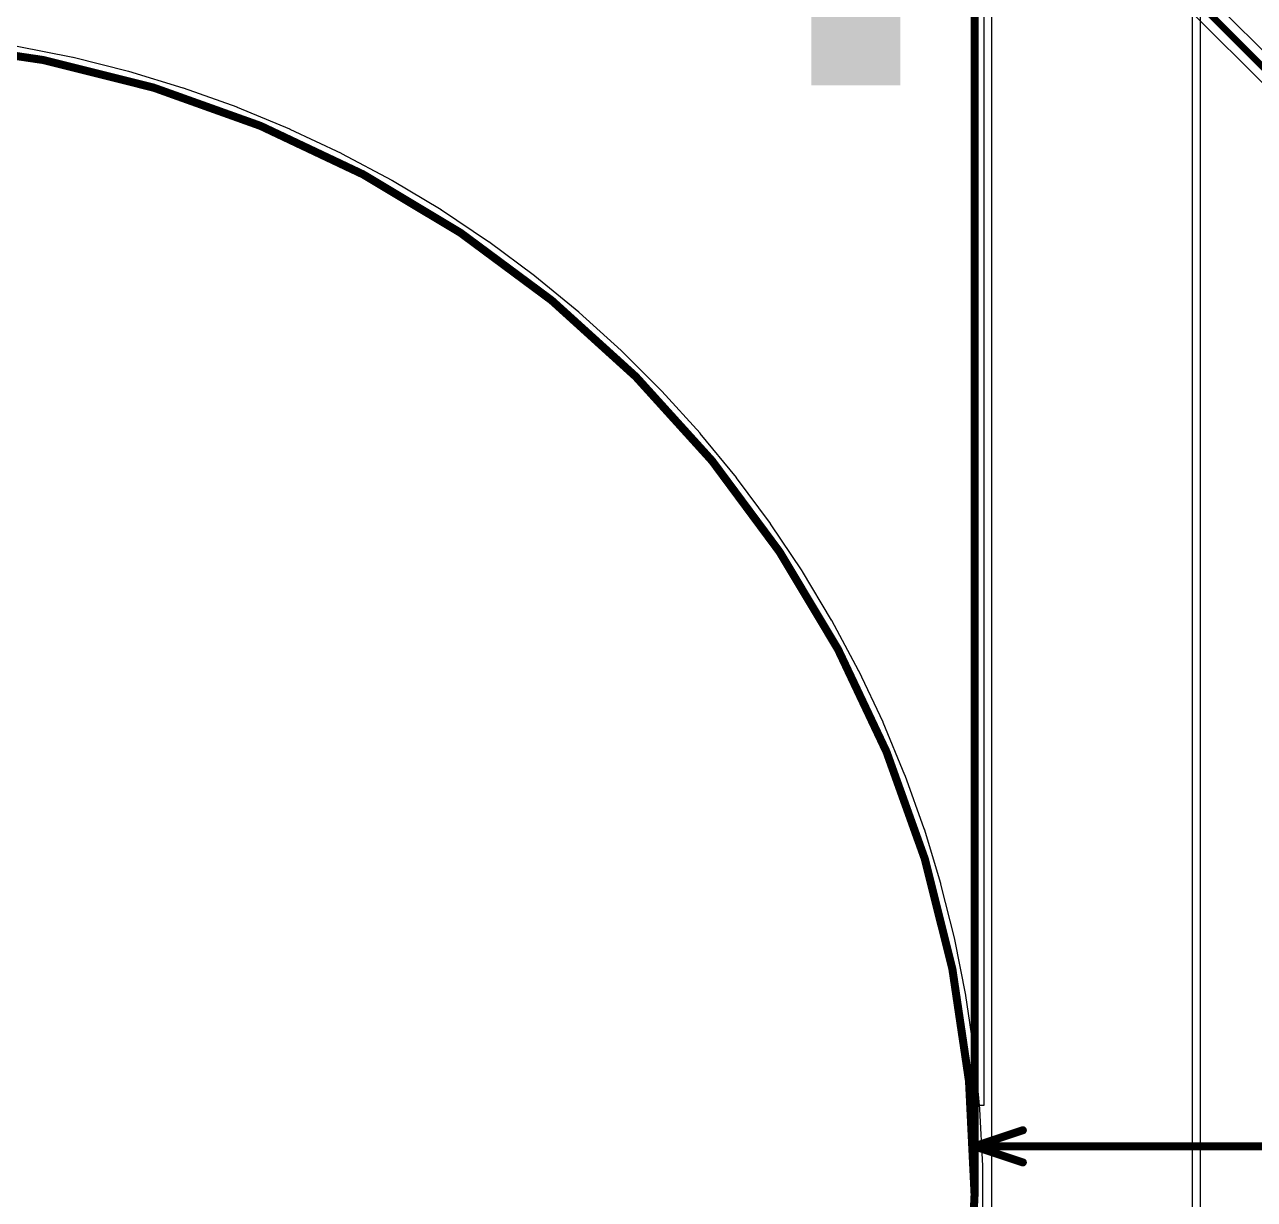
# Model space of a CAD drawing. Header units: inches. Extents: x -89 to 427, y -87 to 99.
# Drawn here: x 6.53 to 45.35, y -0.15 to 36.93 of the extents above; entities that cross this region are included whole.
import ezdxf

# ---------------------------------------------------------------- set-up
doc = ezdxf.new("R2010")
doc.units = ezdxf.units.IN
for name, color, linetype in [('Board_Outline', 56, 'Continuous'), ('Bottom Layer', 5, 'Continuous'), ('Dimension', 6, 'Continuous'), ('Multi-Layer', 9, 'Continuous'), ('Top Layer', 1, 'Continuous'), ('Top Paste', 8, 'Continuous'), ('Top Solder', 216, 'Continuous')]:
    doc.layers.add(name, color=color, linetype=linetype)

msp = doc.modelspace()

# ---------------------------------------------------------------- hatches: boundary and pattern name
at = {"layer": 'Top Layer'}
msp.add_hatch(color=1, dxfattribs=at).paths.add_polyline_path([(34.066, 43.613), (34.066, 35.113), (31.466, 35.113), (31.466, 43.613)])
at = {"layer": 'Top Paste'}
msp.add_hatch(color=8, dxfattribs=at).paths.add_polyline_path([(34.066, 43.613), (34.066, 35.113), (31.466, 35.113), (31.466, 43.613)])
at = {"layer": 'Top Solder'}
msp.add_hatch(color=216, dxfattribs=at).paths.add_polyline_path([(34.168, 43.715), (34.168, 35.012), (31.364, 35.012), (31.364, 43.715)])

# ---------------------------------------------------------------- linework, layer by layer
at = {"layer": 'Board_Outline'}
for points in [[(87.312, 0, 0.254, 0.254, 1), (-87.312, 0, 0.254, 0.254, 1)], [(36.513, 0, 0.254, 0.254, 1), (-36.513, 0, 0.254, 0.254, 1)], [(36.449, 0, 0.127, 0.127, 1), (36.576, 0, 0.127, 0.127, 1)]]:
    msp.add_lwpolyline(points, format="xyseb", close=True, dxfattribs=at)
at = {"layer": 'Bottom Layer'}
for p, q in [((74.896, 6.819), (37.669, 44.046)), ((37.009, 43.681), (74.383, 6.306)), ((8.053, 35.89), (6.295, 36.24)), ((8.059, 35.888), (8.053, 35.89)), ((8.065, 35.887), (8.059, 35.888)), ((9.804, 35.452), (8.065, 35.887)), ((9.81, 35.449), (9.804, 35.452)), ((9.816, 35.448), (9.81, 35.449)), ((11.532, 34.928), (9.816, 35.448)), ((11.538, 34.925), (11.532, 34.928)), ((11.544, 34.924), (11.538, 34.925)), ((13.232, 34.32), (11.544, 34.924)), ((13.237, 34.317), (13.232, 34.32)), ((13.244, 34.315), (13.237, 34.317)), ((14.9, 33.629), (13.244, 34.315)), ((14.905, 33.626), (14.9, 33.629)), ((14.912, 33.624), (14.905, 33.626)), ((16.532, 32.858), (14.912, 33.624)), ((16.537, 32.854), (16.532, 32.858)), ((16.543, 32.852), (16.537, 32.854)), ((18.124, 32.007), (16.543, 32.852)), ((18.129, 32.003), (18.124, 32.007)), ((18.136, 32.001), (18.129, 32.003)), ((19.673, 31.079), (18.136, 32.001)), ((19.678, 31.075), (19.673, 31.079)), ((19.684, 31.072), (19.678, 31.075)), ((21.174, 30.076), (19.684, 31.072)), ((21.179, 30.072), (21.174, 30.076)), ((21.185, 30.069), (21.179, 30.072)), ((22.625, 29.001), (21.185, 30.069)), ((22.629, 28.996), (22.625, 29.001)), ((22.635, 28.993), (22.629, 28.996)), ((24.02, 27.856), (22.635, 28.993)), ((24.025, 27.851), (24.02, 27.856)), ((24.03, 27.848), (24.025, 27.851)), ((25.358, 26.644), (24.03, 27.848)), ((25.362, 26.639), (25.358, 26.644)), ((25.368, 26.635), (25.362, 26.639)), ((26.635, 25.368), (25.368, 26.635)), ((26.639, 25.362), (26.635, 25.368)), ((26.644, 25.358), (26.639, 25.362)), ((27.848, 24.03), (26.644, 25.358)), ((27.851, 24.025), (27.848, 24.03)), ((27.856, 24.02), (27.851, 24.025)), ((28.993, 22.635), (27.856, 24.02)), ((28.996, 22.629), (28.993, 22.635)), ((29.001, 22.625), (28.996, 22.629)), ((30.069, 21.185), (29.001, 22.625)), ((30.072, 21.179), (30.069, 21.185)), ((30.076, 21.174), (30.072, 21.179)), ((31.072, 19.684), (30.076, 21.174)), ((31.075, 19.678), (31.072, 19.684)), ((31.079, 19.673), (31.075, 19.678)), ((32.001, 18.136), (31.079, 19.673)), ((32.003, 18.129), (32.001, 18.136)), ((32.007, 18.124), (32.003, 18.129)), ((32.852, 16.543), (32.007, 18.124)), ((32.854, 16.537), (32.852, 16.543)), ((32.858, 16.532), (32.854, 16.537)), ((33.624, 14.912), (32.858, 16.532)), ((33.626, 14.905), (33.624, 14.912)), ((33.629, 14.9), (33.626, 14.905)), ((34.315, 13.244), (33.629, 14.9)), ((34.317, 13.237), (34.315, 13.244)), ((34.32, 13.232), (34.317, 13.237)), ((34.924, 11.544), (34.32, 13.232)), ((34.925, 11.538), (34.924, 11.544)), ((34.928, 11.532), (34.925, 11.538)), ((35.448, 9.816), (34.928, 11.532)), ((35.449, 9.81), (35.448, 9.816)), ((35.452, 9.804), (35.449, 9.81)), ((35.887, 8.065), (35.452, 9.804)), ((35.888, 8.059), (35.887, 8.065)), ((35.89, 8.053), (35.888, 8.059)), ((36.24, 6.295), (35.89, 8.053)), ((36.24, 6.288), (36.24, 6.295)), ((36.242, 6.282), (36.24, 6.288)), ((36.505, 4.509), (36.242, 6.282)), ((36.505, 4.502), (36.505, 4.509)), ((36.507, 4.496), (36.505, 4.502)), ((36.682, 2.712), (36.507, 4.496)), ((36.682, 2.706), (36.682, 2.712)), ((36.683, 2.7), (36.682, 2.706)), ((36.771, 0.909), (36.683, 2.7)), ((36.77, 0.903), (36.771, 0.909)), ((36.771, 0.896), (36.77, 0.903)), ((36.771, 0), (36.771, 0.896)), ((36.771, -0.896), (36.771, 0))]:
    msp.add_line(p, q, dxfattribs=at)
msp.add_lwpolyline([(37.159, 44.044, 0.203, 0.203, 0), (75.72, 5.483, 0.203, 0.203, 0)], format="xyseb", dxfattribs=at)
at = {"layer": 'Dimension'}
for points in [[(36.513, 0.381, 0.254, 0.254, 0), (36.513, 92.685, 0.254, 0.254, 0)], [(36.513, 1.524, 0.254, 0.254, 0), (38.036, 2.032, 0.254, 0.254, 0)], [(36.513, 0, 0.254, 0.254, 0), (36.513, 1.778, 0.254, 0.254, 0)], [(36.513, 1.524, 0.254, 0.254, 0), (38.036, 1.016, 0.254, 0.254, 0)], [(36.513, 1.524, 0.254, 0.254, 0), (55.133, 1.524, 0.254, 0.254, 0)]]:
    msp.add_lwpolyline(points, format="xyseb", dxfattribs=at)
for points in [[(37.973, 2.032, 0.127, 0.127, 1), (38.1, 2.032, 0.127, 0.127, 1)], [(36.449, 1.778, 0.127, 0.127, 1), (36.576, 1.778, 0.127, 0.127, 1)], [(36.449, 1.524, 0.127, 0.127, 1), (36.576, 1.524, 0.127, 0.127, 1)], [(36.449, 1.524, 0.127, 0.127, 1), (36.576, 1.524, 0.127, 0.127, 1)], [(36.449, 1.524, 0.127, 0.127, 1), (36.576, 1.524, 0.127, 0.127, 1)], [(37.973, 1.016, 0.127, 0.127, 1), (38.1, 1.016, 0.127, 0.127, 1)], [(36.449, 0.381, 0.127, 0.127, 1), (36.576, 0.381, 0.127, 0.127, 1)], [(36.449, 0, 0.127, 0.127, 1), (36.576, 0, 0.127, 0.127, 1)]]:
    msp.add_lwpolyline(points, format="xyseb", close=True, dxfattribs=at)
at = {"layer": 'Multi-Layer'}
for p, q in [((8.002, 35.636), (6.244, 35.986)), ((9.741, 35.2), (8.002, 35.636)), ((11.457, 34.68), (9.741, 35.2)), ((13.145, 34.076), (11.457, 34.68)), ((14.801, 33.39), (13.145, 34.076)), ((16.421, 32.624), (14.801, 33.39)), ((18.002, 31.779), (16.421, 32.624)), ((19.54, 30.857), (18.002, 31.779)), ((21.031, 29.861), (19.54, 30.857)), ((22.47, 28.793), (21.031, 29.861)), ((23.856, 27.656), (22.47, 28.793)), ((25.184, 26.452), (23.856, 27.656)), ((26.452, 25.184), (25.184, 26.452)), ((27.656, 23.856), (26.452, 25.184)), ((28.793, 22.47), (27.656, 23.856)), ((29.861, 21.031), (28.793, 22.47)), ((30.857, 19.54), (29.861, 21.031)), ((31.779, 18.002), (30.857, 19.54)), ((32.624, 16.421), (31.779, 18.002)), ((33.39, 14.801), (32.624, 16.421)), ((34.076, 13.145), (33.39, 14.801)), ((34.68, 11.457), (34.076, 13.145)), ((35.2, 9.741), (34.68, 11.457)), ((35.636, 8.002), (35.2, 9.741)), ((35.986, 6.244), (35.636, 8.002)), ((36.249, 4.471), (35.986, 6.244)), ((36.425, 2.687), (36.249, 4.471)), ((36.513, 0.896), (36.425, 2.687)), ((36.513, 0), (36.513, 0.896)), ((36.513, -0.896), (36.513, 0))]:
    msp.add_line(p, q, dxfattribs=at)
at = {"layer": 'Top Layer'}
for p, q in [((36.8, 48.534), (36.8, 2.816)), ((37.059, -54.966), (37.059, 48.793)), ((43.383, 48.489), (43.383, -58.852)), ((43.642, -58.852), (43.642, 48.489)), ((8.053, 35.89), (6.295, 36.24)), ((8.059, 35.888), (8.053, 35.89)), ((8.065, 35.887), (8.059, 35.888)), ((9.804, 35.452), (8.065, 35.887)), ((9.81, 35.449), (9.804, 35.452)), ((9.816, 35.448), (9.81, 35.449)), ((11.532, 34.928), (9.816, 35.448)), ((11.538, 34.925), (11.532, 34.928)), ((11.544, 34.924), (11.538, 34.925)), ((13.232, 34.32), (11.544, 34.924)), ((13.237, 34.317), (13.232, 34.32)), ((13.244, 34.315), (13.237, 34.317)), ((14.9, 33.629), (13.244, 34.315)), ((14.905, 33.626), (14.9, 33.629)), ((14.912, 33.624), (14.905, 33.626)), ((16.532, 32.858), (14.912, 33.624)), ((16.537, 32.854), (16.532, 32.858)), ((16.543, 32.852), (16.537, 32.854)), ((18.124, 32.007), (16.543, 32.852)), ((18.129, 32.003), (18.124, 32.007)), ((18.136, 32.001), (18.129, 32.003)), ((19.673, 31.079), (18.136, 32.001)), ((19.678, 31.075), (19.673, 31.079)), ((19.684, 31.072), (19.678, 31.075)), ((21.174, 30.076), (19.684, 31.072)), ((21.179, 30.072), (21.174, 30.076)), ((21.185, 30.069), (21.179, 30.072)), ((22.625, 29.001), (21.185, 30.069)), ((22.629, 28.996), (22.625, 29.001)), ((22.635, 28.993), (22.629, 28.996)), ((24.02, 27.856), (22.635, 28.993)), ((24.025, 27.851), (24.02, 27.856)), ((24.03, 27.848), (24.025, 27.851)), ((25.358, 26.644), (24.03, 27.848)), ((25.362, 26.639), (25.358, 26.644)), ((25.368, 26.635), (25.362, 26.639)), ((26.635, 25.368), (25.368, 26.635)), ((26.639, 25.362), (26.635, 25.368)), ((26.644, 25.358), (26.639, 25.362)), ((27.848, 24.03), (26.644, 25.358)), ((27.851, 24.025), (27.848, 24.03)), ((27.856, 24.02), (27.851, 24.025)), ((28.993, 22.635), (27.856, 24.02)), ((28.996, 22.629), (28.993, 22.635)), ((29.001, 22.625), (28.996, 22.629)), ((30.069, 21.185), (29.001, 22.625)), ((30.072, 21.179), (30.069, 21.185)), ((30.076, 21.174), (30.072, 21.179)), ((31.072, 19.684), (30.076, 21.174)), ((31.075, 19.678), (31.072, 19.684)), ((31.079, 19.673), (31.075, 19.678)), ((32.001, 18.136), (31.079, 19.673)), ((32.003, 18.129), (32.001, 18.136)), ((32.007, 18.124), (32.003, 18.129)), ((32.852, 16.543), (32.007, 18.124)), ((32.854, 16.537), (32.852, 16.543)), ((32.858, 16.532), (32.854, 16.537)), ((33.624, 14.912), (32.858, 16.532)), ((33.626, 14.905), (33.624, 14.912)), ((33.629, 14.9), (33.626, 14.905)), ((34.315, 13.244), (33.629, 14.9)), ((34.317, 13.237), (34.315, 13.244)), ((34.32, 13.232), (34.317, 13.237)), ((34.924, 11.544), (34.32, 13.232)), ((34.925, 11.538), (34.924, 11.544)), ((34.928, 11.532), (34.925, 11.538)), ((35.448, 9.816), (34.928, 11.532)), ((35.449, 9.81), (35.448, 9.816)), ((35.452, 9.804), (35.449, 9.81)), ((35.887, 8.065), (35.452, 9.804)), ((35.888, 8.059), (35.887, 8.065)), ((35.89, 8.053), (35.888, 8.059)), ((36.24, 6.295), (35.89, 8.053)), ((36.24, 6.288), (36.24, 6.295)), ((36.242, 6.282), (36.24, 6.288)), ((36.505, 4.509), (36.242, 6.282)), ((36.505, 4.502), (36.505, 4.509)), ((36.507, 4.496), (36.505, 4.502)), ((36.673, 2.81), (36.507, 4.496)), ((36.8, 2.816), (36.673, 2.81))]:
    msp.add_line(p, q, dxfattribs=at)

doc.saveas('drawing.dxf')
